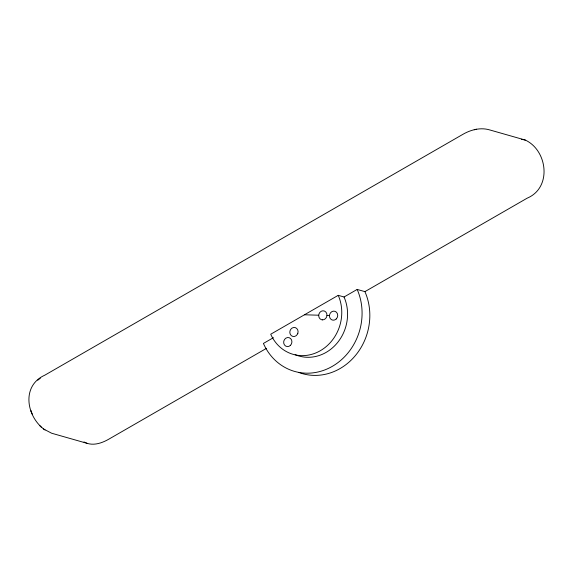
<?xml version="1.0" encoding="UTF-8"?>
<svg xmlns="http://www.w3.org/2000/svg" width="573" height="573" viewBox="0 0 573 573"><rect width="100%" height="100%" fill="white"/><g stroke="black" fill="none" stroke-linecap="round" stroke-linejoin="round"><path stroke-width="0.86" d="M338.235 295.331A41.163 36.959 -74.1 0 1 320.328 350.719A41.163 36.959 -74.1 0 1 270.721 334.224L338.235 295.331L344.044 296.993L357.172 289.429L364.922 291.636L527.139 198.186C552.25 187.665 547.494 150.355 525.319 140.077L489.972 129.999C480.869 127.177 471.092 129.62 463.034 134.254L44.837 375.165C20.829 385.93 26.53 417.208 45.038 430.008M37.754 380.228L40.311 378.216M273.443 337.662L263.408 343.442A57.178 51.334 -74.1 0 0 332.304 366.355A57.178 51.334 -74.1 0 0 357.172 289.429M266.524 348.32L108.942 439.097C102.424 442.85 94.466 445.744 86.981 443.301L51.627 433.224L43.362 428.898M475.526 129.405L474.222 129.706L476.442 129.204M304.478 314.778L318.717 315.214M326.975 315.465L329.461 315.537M521.466 139.253L525.319 140.077M86.981 443.301L83.98 441.955M39.516 425.417L41.729 427.573M31.279 411.486L31.035 410.827L32.246 414.107M364.922 291.636A57.178 51.334 -74.1 0 1 355.747 355.138A57.178 51.334 -74.1 0 1 298.884 372.486M344.044 296.993A41.163 36.959 -74.1 0 1 336.945 343.313A41.163 36.959 -74.1 0 1 295.167 354.673M297.845 333.285L297.351 334.367A4.577 4.104 -74.1 0 1 290.368 334.489A4.577 4.104 -74.1 0 1 293.577 327.498A4.577 4.104 -74.1 0 1 297.845 333.285M322.499 319.877L321.439 319.691A4.577 4.104 -74.1 0 1 319.913 312.321A4.577 4.104 -74.1 0 1 326.739 313.531A4.577 4.104 -74.1 0 1 322.499 319.877M290.461 345.347A4.577 4.104 -74.1 0 0 289.193 337.698A4.577 4.104 -74.1 0 0 283.714 343.098A4.577 4.104 -74.1 0 0 290.461 345.347M336.258 318.96A4.577 4.104 -74.1 0 0 334.997 311.311A4.577 4.104 -74.1 0 0 329.511 316.719A4.577 4.104 -74.1 0 0 336.258 318.96"/></g></svg>
